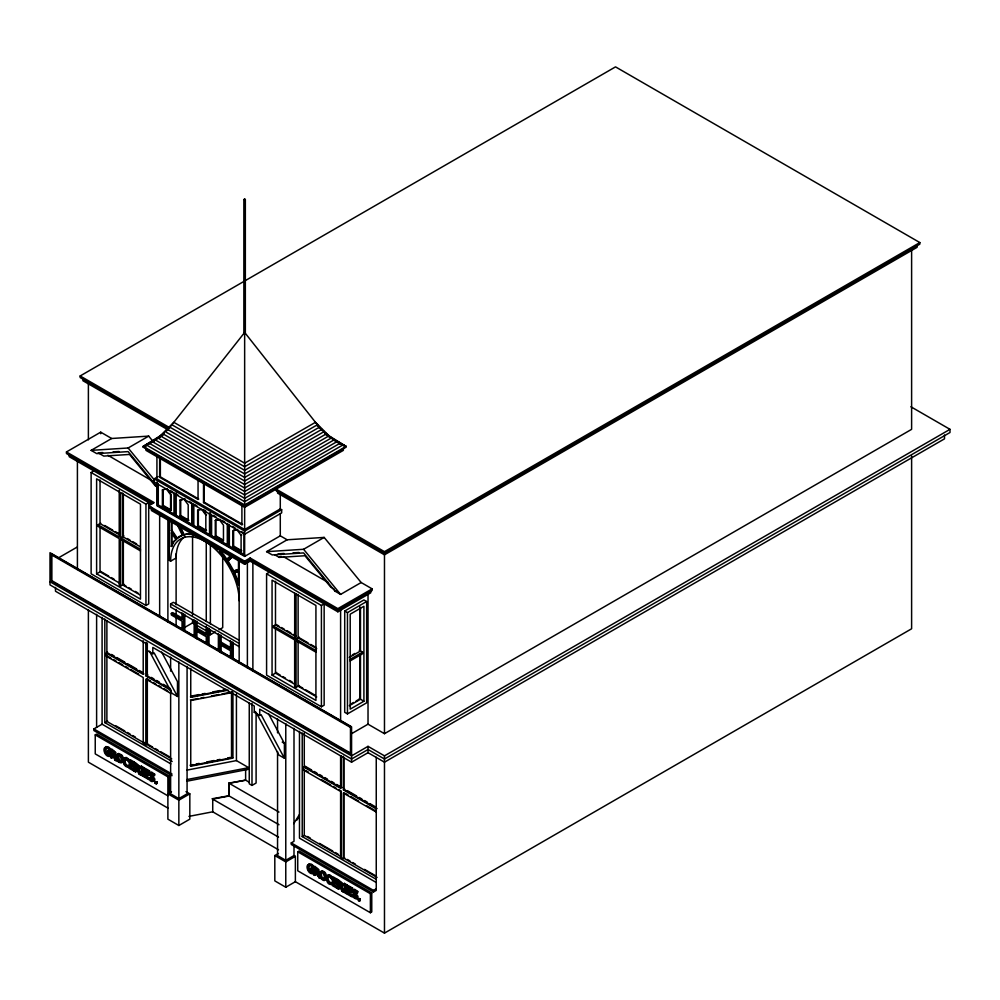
<?xml version="1.0" encoding="UTF-8"?>
<svg xmlns="http://www.w3.org/2000/svg" width="1000" height="1000" viewBox="0 0 1000 1000"><rect width="100%" height="100%" fill="white"/><g stroke="black" fill="none" stroke-linecap="round" stroke-linejoin="round"><path stroke-width="1.5" d="M320.375 873.525L320.425 872.613M149.275 773.988L149.637 772.913A3.137 1.812 60 0 1 150.688 772.663L153.688 774.75C156.05 777.837 145.538 769.6 152.575 777.463C156.55 780.9 151.213 783.662 149.225 779.362L149.225 778.025L151.45 780.35L152.9 780.4L149.275 773.988L146.075 772.025L145.113 772.588L145.113 770.375L148.55 772.362L149.5 770.85L145.15 768.337L144.188 768.888L144.188 776.938L148.55 779.463L149.5 777.95L146.075 775.975L145.113 776.525L145.113 773.538L148.312 775.387L149.275 773.875L148.312 774.425L145.113 772.588M150.225 773.425L150.6 772.35A3.137 1.812 60 0 1 151.637 772.113L154.65 774.2L154.65 775.475L153.625 775.987M353.312 890.675L353.688 889.6A3.137 1.812 60 0 1 354.725 889.35L357.738 891.45L357.738 892.725L356.7 893.238C346.838 884.912 364.95 905.713 352.3 896.612C351.225 893.125 356.788 901.1 355.875 896.25C354.55 894.513 351.275 892.725 352.725 890.15A3.137 1.812 60 0 1 353.762 889.912L356.775 892L356.775 893.275M325.538 877.262L325 878.625M151.3 773.413C150.875 776.025 157.85 779.412 153.525 781.188M117.35 755.362L118.575 753.45L121.65 754.887A3.775 2.188 60 0 1 122.975 757.05L123.462 759.837M124.138 759.287L124.95 757.638L126.538 757.525L129.362 759.762L129.362 761.05C127.737 761.562 123.45 756.25 124.125 762.113C123.525 766.562 129.338 765.25 129.362 766.737C126.025 768.662 122.825 763.838 123.112 760.763M327.212 876.538L328.025 874.887L329.625 874.762L332.45 877.013L332.45 878.3C330.925 879.425 327.287 873.363 327.163 878.562C326.825 881.275 329.75 884.925 332.45 882.7L332.45 883.975C325.075 887.588 324.338 869.15 331.488 877.562L331.488 878.85M105 748.25L105.85 746.6L108.263 746.9A6.325 3.65 60 0 1 110.075 748.388L110.538 750.2L109.5 750.7C105.075 743.062 102.713 754.938 108.688 755.425L109.65 754.862C106.425 754.8 104 747.987 107.675 747.537M308.075 865.5L308.925 863.85L311.337 864.137A6.325 3.65 60 0 1 313.163 865.638L313.625 867.45L312.587 867.95C308.163 860.3 305.788 872.188 311.775 872.675L312.738 872.113C309.625 871.825 307.312 866.188 310.325 864.7A6.325 3.65 60 0 1 312.2 866.188L312.663 868M176.575 539.1L174.112 541.4L171.312 546.45L173.425 541.788L176.575 539.1L175.05 536.875M326.325 878.737L324.7 879.95L321.65 877.837M293.788 823.612L299.413 814.55M297 820.013L298.6 817.425M168.45 429.137L244.65 332.438L320.85 429.137M326.362 435.062L346.087 446.4L244.65 504.963L143.212 446.4L160.238 435.812L173.837 422.312L244.65 463.188L315.462 422.312L329.062 435.812L346.087 446.4L346.087 447.2L244.65 505.763L143.212 447.2L143.212 446.4L162.938 435.062M320.85 871.312L322.188 870.662L324.738 872.138A3.775 2.188 60 0 1 326.05 874.3L326.488 876.112M226.287 559.8L226.975 559.412L223.75 554.7L220 550.737L219.325 551.138L226.287 559.8L230.7 555.712M226.975 559.412L230.287 556.337M238.487 559.525L238.487 569.575L233.062 571.25L227.375 561.4L232.6 556.55M227.375 561.4L233.287 556.15M153.387 441.488L164.25 433.237M243.962 199.475L245.338 199.475L245.338 333.312L244.65 333.7L243.962 333.312L243.962 199.475L245.338 199.475M168.4 428.5L80.162 377.55L80.162 375.962L615.525 66.875L919.837 242.562L919.837 244.15L384.475 553.25L276.175 490.725L276.175 489.137L384.475 551.663L919.837 242.562M243.962 333.312L245.338 333.312M152.825 503.4L66.45 453.525L66.45 451.95L100.712 432.163L111.688 438.488L148.7 436.112L153.562 442.05M157.537 487.45L128.138 451.613L96.762 453.625L91.125 450.363L111.688 438.488M91.125 450.363L128.138 447.987L148.7 436.112M91.125 472.525L145.95 504.175L148.7 502.6L148.7 603.9L145.95 605.475L91.125 573.825L91.125 472.525L93.863 470.938M167.887 430.05L165.2 431.6L244.65 477.475L324.1 431.6L321.413 430.05M162.925 434.263L160.238 435.812L244.65 484.55L329.062 435.812L325.037 433.488M162.975 434.7L157.625 437.8L244.65 488.038L331.675 437.8L324.988 433.938M161.488 436.087L146.25 444.862L244.65 501.675L343.05 444.862L329.15 436.863M143.212 447.2L148.625 444.075M151.325 442.512L154.037 440.95M156.925 454.862L156.925 478.85L244.65 529.5L280.287 508.925L281.663 509.712L281.663 512.888L244.65 534.25L154.175 482.013L154.175 478.85L158.15 476.562M159.662 477.275L160.35 476.875L198.725 499.038L198.05 499.425L159.662 477.275L159.662 458.062M123.888 584.188L120.6 586.087L119.225 585.3L119.225 538.6L97.975 526.337L97.975 524.75L100.712 523.175M171.262 510.087L170.575 510.475L162.4 505.763L162.4 489.938L163.088 489.538L163.088 505.363L171.262 510.087L171.262 494.25M51.1 554.587L51.863 554.138L351.25 726.975L350.475 727.425L51.1 554.587L51.1 581.1L350.475 753.95L350.475 727.425M162.4 489.938L167.175 488.725L164.45 489.263M58.113 558.062L77.062 547.125M157.6 505.363L158.287 504.975L174.688 514.438L174 514.825L157.6 505.363L157.6 483.2M162.4 505.763L163.088 505.363M180.037 500.112L184.8 498.913L180.037 500.112L180.037 515.938L188.2 520.65L188.2 504.825L184.112 499.3M120.6 492.675L120.6 537.812L123.888 535.913M317.462 424.725L244.65 466.763L171.838 424.725M51.1 581.1L51.863 580.662L349.9 752.725M177.887 494.913L175.375 493.462L175.375 515.625L176.062 515.225L192.45 524.688L192.45 504.012M180.037 515.938L180.712 515.538L188.888 520.262M203.525 502.6L204.213 502.2L242.6 524.362L241.912 524.75L203.525 502.6L203.525 483.387M197.662 510.288L198.35 509.888L198.35 525.725L206.513 530.438L205.825 530.837L197.662 526.112L197.662 510.288L201.75 509.475L205.825 515L205.825 530.837M96.613 573.825L140.475 599.15L140.475 504.175L96.613 478.85L96.613 573.825L100.712 571.45L108.688 576.05M177.913 526.062L182.425 535.438L179.2 536.438L176.725 538.725L171.312 530.8L172 530.4L172 521.788M171.312 546.45L171.312 532.8L172 532.4L172 546.062M334.387 439.7L244.65 491.512L154.913 439.7M205.825 515L206.513 514.612M175.375 515.625L191.762 525.087L192.45 524.688M337.2 441.512L244.65 494.938L152.1 441.512M193.137 503.713L193.137 525.875L193.825 525.487L210.212 534.95L210.212 512.788M340.087 443.237L244.65 498.338L149.213 443.237M197.662 526.112L198.35 525.725M179 525.725L183.512 535.1L187.413 533.713L189.913 533.962M215.287 520.462L219.375 519.663L223.463 525.188L223.463 541.013L215.287 536.287L215.287 520.462L218.7 519.525M190.975 532.05L191.737 534.612L192.425 534.212M193.137 525.875L209.525 535.337L210.212 534.95M210.9 513.975L210.9 536.138L211.588 535.737L227.987 545.2M169.262 519.012L169.262 560.363L170.625 561.163L176.112 558A48.463 27.975 60 0 1 184.925 536.587M215.287 536.287L215.975 535.9L222.975 539.938M237 529.837L237.688 529.438L233.6 530.25L233.6 546.075L241.775 550.788L241.088 551.188L232.913 546.475L232.913 530.638L237 529.837L241.088 535.363L241.088 551.188M154.175 478.85L244.65 531.087L281.663 509.712M241.088 535.363L241.775 534.963M228.663 546.388L229.35 546L244.65 554.825L243.962 555.225L228.663 546.388L228.663 524.237M232.913 546.475L233.6 546.075M156.925 482.013L156.925 505.763L244.65 556.413L280.287 535.837L287.15 539.788L324.15 537.413L361.163 582.525L372.137 588.862L372.137 590.438L337.863 610.225L250.138 559.575L244.65 562.737L148.7 507.337M239.225 646.663L170.625 607.062L170.625 603.9L173.375 602.312L239.275 640.362M66.45 451.95L154.175 502.6L148.7 505.763L244.65 561.163L250.138 557.987L337.863 608.638L372.137 588.862M151.438 507.337L151.438 510.513L244.65 564.325L250.138 561.163L337.863 611.812L370.763 592.812L370.763 590.7M361.163 582.525L340.6 594.4L334.963 591.138L303.587 552.913L272.225 554.925L266.588 551.663L287.15 539.788M233.062 571.25L239.163 569.188M233.9 572.987L238.487 571.575L238.487 585.237L233.9 572.987L238.025 571.538M182.05 628.787L182.05 621.175L171.312 614.975L171.312 613.387L172.688 612.6L182.075 618.025M106.888 620.487L106.888 652.575L107.575 652.175M107.575 655.337L106.888 655.738L106.888 721.425L143.9 742.788L144.588 742.4M274.725 554.788L279.25 557.388L281.075 556.337M266.588 551.663L303.587 549.288L324.15 537.413M266.588 573.825L321.413 605.475L324.15 603.9L324.15 705.2L321.413 706.775L266.588 675.125L266.588 573.825L269.325 572.238M184.775 627.388L192.562 622.888L206.388 630.875M195.525 620.65L195.525 628.962L196.9 628.162L206.3 633.587M147.325 650.588L152.812 653.763L154.175 652.962L177.488 696.488L172 693.325L149.425 651.162M208.325 633.575L210.375 634.763L215.312 631.912M219.013 629.775L222.712 627.638L222.712 555.85M145.95 642.312L145.95 675.913L147.787 674.862M219.75 634.625L219.75 642.938L221.112 642.15L230.512 647.575M172.062 775.675L93.863 730.525L93.863 728.938L102.088 724.2L170.85 763.9M104.825 619L104.825 722.613L107.575 721.025M299.35 685.487L296.05 687.387L294.662 686.587L294.662 639.913L273.438 627.663L273.438 626.05L276.175 624.475L278.837 626M334.963 591.138L336.325 590.35M167.887 795.825L95.237 753.888L95.237 734.887L96.613 734.1L169.262 776.05L169.262 793.575M296.05 593.975L296.05 639.113L299.35 637.212M344.712 611.013L363.913 599.938L366.65 601.525L366.65 702.825L347.463 713.9L344.712 712.325L344.712 611.013L347.463 612.6L366.65 601.525M109.588 750.75L110.538 748.9M109.65 752.788L108.688 753.337L107.088 751.475L108.038 750.913L110.575 752.375L110.575 755.888C105.337 759.3 100.525 745.375 107.3 747.45A6.325 3.65 60 0 1 109.113 748.938L109.588 749.463M111.7 758.188L111.7 754.987L112.662 754.438L112.662 757.638L110.775 757.65L110.775 749.6L111.737 749.05L115.887 752.575L115.712 755.013L113.7 755.837L116.175 760.775L117.137 760.212L114.65 755.275M107.088 751.475L109.612 752.925L110.575 752.375M111.7 754.1C114.925 756.975 114.637 751.137 111.7 751.05L111.7 754.1L112.662 753.538L114.488 754.388M111.7 754.987L113.725 755.05L112.662 754.438M110.775 757.65L111.737 757.1M112.762 755.6L114.975 760.075L115.938 759.525L114.275 756.162M143.212 640.725L143.212 674.338L106.2 652.962L106.2 656.137L143.212 677.5L143.212 743.188L145.95 744.775L147.787 743.713M272.062 675.125L315.925 700.45L315.925 605.475L272.062 580.15L272.062 675.125L276.762 672.412M128.412 761.612L129.362 759.762M130.238 767.775L134.6 770.3L133.637 770.85L129.275 768.337L129.275 760.275L130.238 759.725L134.6 762.25L134.6 763.2L133.637 763.75L130.2 761.762L130.2 763.975L133.4 765.825L134.362 765.263L133.4 766.775L130.2 764.925L130.2 767.913M128.338 761.562L129.362 761.05M130.2 763.975L131.163 763.425L134.362 765.263M129.275 760.275L133.637 762.8L134.6 762.25M130.2 764.925L131.163 764.375L131.163 767.362L134.6 769.35L133.637 770.85M135.588 771.975L135.588 768.775L137.6 768.825L136.537 768.225L136.537 771.425L134.65 771.438L134.65 763.388L135.612 762.837L139.762 766.35L139.588 768.8L137.575 769.625L140.05 774.562L141.012 774L138.537 769.062M129.275 768.337L131.163 767.362M135.588 764.837C138.525 764.925 138.8 770.763 135.588 767.887L135.588 764.837L136.537 764.287L138.9 766.375M135.588 767.887L138.613 768.112M140.338 773.9L141.225 774.412L141.225 768L140.338 766.663L141.3 766.112L144 767.675L143.038 769.05L142.15 768.538L142.15 774.95L144 774.9L144 775.725L143.038 776.287L140.338 774.725L141.3 773.337M140.338 767.487L142.188 767.45M134.65 771.438L136.537 771.425M140.338 766.663L143.038 768.225L144 767.675M136.637 769.388L138.85 773.863L141.012 774M140.338 774.725L141.3 774.163M142.15 774.95L144 774.9M144.188 768.888L148.55 771.413L149.5 770.85M352.312 654.9L354.812 653.462M152.812 653.763L152.812 647.425L254.25 705.987L254.25 712.325L255.613 711.525M349.263 657.463L360.475 650.987L360.475 607.4M144.188 776.938L145.15 776.388M350.075 659.362L362.537 652.175L362.537 653.75L350.075 660.95M153.688 774.75L154.65 774.2M153.562 780.1L150.25 777.513L148.55 778.512L148.55 779.463M254.25 712.325L259.725 715.487L261.1 714.7L284.4 758.225L278.925 755.062L256.35 712.887M155.087 781.7L157.175 781.787L157.175 783.325L156.213 783.888L155.087 783.238L155.087 781.7L157.175 781.787M155.087 783.238L157.175 783.325M95.237 734.887L167.887 776.838L169.262 776.05M171.488 791.762L167.887 793.838L178.85 800.175L189.825 793.838L189.825 819.163L178.85 825.5L167.887 819.163L167.887 776.838M170.625 689.788L170.625 793.838L178.85 798.587L187.075 793.838L187.075 666.375M351.075 703.9L353.562 702.463M356.062 701.025L358.55 699.587M349.263 705.738L360.475 699.262L360.475 654.125M363.913 701.237L350.2 709.15L350.2 614.188L363.913 606.275L363.913 701.237L359.212 698.525M249.25 703.2L249.25 783.825L251.988 785.413L256.1 783.037L256.1 712.788M351.05 733.988L368.025 724.188L384.475 733.688L911.612 429.338L911.612 248.875M944.513 435.037L944.513 438.837L384.475 762.175L368.025 752.688L351.575 762.175L351.575 726.787L50 552.688L50 584.9L351.575 759.013L368.025 749.513L384.475 759.013L950 432.512L950 429.338L384.475 755.85L368.025 746.35L351.575 755.85L50 581.737M344.038 757.4L344.038 789.488L344.712 789.087M376.25 757.225L376.25 890.387L373.5 891.975L291.262 844.488L291.262 842.9L294 841.325L294 728.312M302.225 732.962L302.225 836.575L304.413 835.312M911.612 455.962L911.612 628.775L384.475 933.125L295.375 881.688L285.775 887.225L274.812 880.888L274.812 855.562L278.463 853.462M297.738 851.8L299.113 851.012L371.763 892.962L371.763 911.95L370.387 912.738L297.738 870.8L297.738 851.8L370.387 893.75L371.763 892.962M277.55 751.513L277.55 855.562L285.775 860.312L294 855.562L295.375 856.363L295.375 881.688M274.812 855.562L285.775 861.9L295.375 856.363M312.663 866.7L313.625 866.15M313.65 869.625L311.775 870.588L310.163 868.713L311.125 868.162L313.65 869.625L313.65 873.138C308.412 876.538 303.6 862.625 310.387 864.7M314.788 875.438L314.788 872.237L315.837 872.85L315.75 874.887L313.863 874.9L313.863 866.85L314.812 866.3L318.975 869.812L318.788 872.262L316.775 873.075L319.262 878.012L320.213 877.463L317.738 872.525M310.163 869.663L311.125 868.162M314.788 871.338C318 874.225 317.725 868.388 314.788 868.3L314.788 871.338L317.825 871.575M316.8 872.288L315.837 872.85L319.262 878.012M313.863 874.9L315.75 874.887M344.038 792.65L344.038 858.337L344.712 857.938M331.488 877.562L332.45 877.013M336.712 888.1L332.35 885.575L332.35 877.525L333.312 876.975L337.675 879.488L337.675 880.438L336.712 881L333.288 879.013L333.288 881.225L336.488 883.062L337.438 882.513L336.488 884.025L333.288 882.175L333.288 885.163L334.237 884.613L337.675 886.587L336.712 888.1L337.675 887.537M331.413 878.812L332.45 878.3M333.288 879.013L334.237 878.462L334.237 880.662L337.438 882.513M333.288 881.225L334.237 880.662M332.35 877.525L336.712 880.05L337.675 879.488M333.288 882.175L334.237 881.625L334.237 884.613M338.663 889.225L338.663 886.025L339.725 886.637L339.625 888.662L337.738 888.688L337.738 880.638L338.7 880.075L342.85 883.6L342.675 886.038L340.65 886.862L343.137 891.8L344.1 891.25L341.613 886.312M338.663 885.125C341.887 888.012 341.6 882.175 338.663 882.087L338.663 885.125L339.625 884.575L341.45 885.425M343.413 891.15L344.312 891.663L344.312 885.25L343.413 883.913L344.375 883.363L347.088 884.925L346.125 886.3L345.238 885.788L345.238 892.188L347.088 892.15L347.088 892.975L346.125 893.525L343.413 891.963L344.375 890.588M343.413 884.737L345.262 884.7M337.738 888.688L338.7 888.138M345.238 885.788L347.088 885.75M343.413 883.913L346.125 885.475L347.088 884.925M347.262 886.137L348.225 885.588L352.587 888.1L351.625 889.6L348.188 887.625L348.188 889.825L351.388 891.675L352.35 891.125L351.388 892.625L348.188 890.788L348.188 893.775L351.625 895.75L351.625 896.7L347.262 894.188L347.262 886.137L351.625 888.65L352.587 888.1M339.725 886.637L341.938 891.112L344.1 891.25M343.413 891.963L344.375 891.413M348.188 889.825L349.15 889.275L352.35 891.125M345.238 892.188L347.088 892.15M348.188 890.788L349.15 890.225L349.15 893.213L352.587 895.2M347.262 894.188L348.225 893.637M348.188 893.775L349.15 893.213M356.775 892L357.738 891.45M351.625 895.75L353.325 894.762L356.65 897.35M358.175 898.95L360.25 899.038L360.25 900.575L359.288 901.137L358.175 900.487L358.175 898.95L360.25 899.038M291.262 842.9L373.5 890.387L376.25 888.812M150.9 442.975L143.212 446.4L145.95 446.4M129.3 765.413C123.112 767.075 124.712 753.138 129.288 761.012M182.025 535.375L177.413 538.325L172 530.4M183.512 535.1L186.725 534.113L190.475 534.487L189.638 531.675M191.637 696.012L199.137 694.575M202.138 694L205.138 693.425M212.638 691.975L220.138 690.537M223.137 689.963L226.137 689.375M190.45 696.838L226.438 689.912M228.25 690.15L190.75 697.362L190.75 668.337M190.45 700L197.95 698.562M200.95 697.987L203.95 697.4M211.45 695.962L218.938 694.525M221.938 693.938L229.438 692.5M190.138 765.163L193.137 764.587M196.137 764L199.137 763.425M206.637 761.988L214.137 760.537M217.138 759.963L220.138 759.388M227.638 757.95L230.637 757.362M190.45 765.688L232.438 757.613L232.438 691.925M232.75 758.138L190.75 766.225L190.75 700.537L232.75 692.45L232.75 758.138L231.525 756.012L231.525 691.862M187.075 770.1L236.425 760.6L248.688 767.675L248.688 769.262L187.075 781.175L187 779.55L248.688 767.675M188.962 816.375L212.725 811.812L278.538 849.8M278.988 824.737L228.85 795.8L228.85 783.138L245.625 780.15L249.375 782.312M228.85 795.8L212.075 798.775L278.538 837.138M322.488 871.663C312.288 871.038 328.2 889.525 325.1 874.85A3.775 2.188 60 0 0 323.775 872.7C320.075 869.538 320.788 878.988 324.325 878.875M329.438 875.713C326.325 877.15 328.95 883.925 332.45 882.7M102.625 452.537L98.138 452.825L103.787 456.087L129.5 454.438L155.225 485.788L157.487 487.088M113.075 451.875L119.05 451.488M278.075 553.837L284.05 553.462M293.012 552.888L298.988 552.5M279.25 557.388L304.962 555.737L330.688 587.087L334.075 589.05M113.7 755.837L115.05 755.062L114.925 753.125L110.775 749.6M137.575 769.625L138.925 768.85L138.812 766.912L134.65 763.388M316.775 873.075L318.125 872.312L318.012 870.375L313.863 866.85M340.65 886.862L342 886.1L341.887 884.163L337.738 880.638M356.613 898.438C361.887 896.95 350.887 890.9 355.725 890.688M129.362 766.737L127.2 766.175M110.575 755.888L108.925 755.575M313.65 873.138L312.625 873M191.737 534.612L195.487 534.975M121.025 762.562L122.975 762.062L123.338 759.125L124.438 757.975L128.412 760.312M331.525 883.9L328.488 881.787M338.4 442.975L346.087 446.4M910.888 406.763L950 429.338M316.887 425.55L319.562 427.088L244.65 470.337L169.737 427.088M319.125 427.85L321.788 429.387L244.65 473.913L167.512 429.387M323.85 432.2L326.538 433.75L244.65 481.025L162.775 433.75M335.262 440.95L344.738 446.413M80.162 375.962L169.737 427.688M167.1 429.325L82.9 380.712L82.9 378.612M170.212 490.487L172.738 491.938M189.237 501.475L191.762 502.925L191.762 525.087M194.4 504.45L196.925 505.9M203.225 509.538L205.75 511M213.425 515.425L215.95 516.888M222.25 520.525L224.775 521.987M232.488 526.438L235.037 527.913M241.412 531.587L243.962 533.062L243.962 555.225M107.85 455.262L154.012 481.925M283.3 556.562L328.15 582.463M210.9 536.138L227.3 545.6L227.3 523.438M151.525 504.225L69.188 456.688L69.188 454.588M359.25 650.275L362.537 652.175M104.7 525.475L112.675 530.075M115.325 531.6L119.312 533.9M127.325 538.525L129.975 540.062M132.637 541.6L136.613 543.9M281.488 627.537L284.15 629.075M286.8 630.6L290.788 632.9M293.438 634.438L296.1 635.975M298.8 637.525L308.087 642.9M310.75 644.425L316.062 647.5M119.95 535.062L100.037 523.562L100.037 479.988M139.913 546.587L122.65 536.625L122.65 493.05M295.413 636.362L275.487 624.862L275.487 581.287M316.7 648.662L298.113 637.925L298.113 594.35M97.975 524.75L119.225 537.025L119.225 490.325M120.6 537.812L140.512 549.312M273.438 626.05L294.688 638.325L294.688 593.188M296.05 639.113L315.975 650.612M140.512 550.9L120.6 539.4L120.6 586.087M315.975 652.2L296.05 640.7L296.05 687.387M170.625 603.9L239.225 643.5M111.337 577.587L114 579.113M125.988 586.038L123.338 584.513L123.338 539.375M128.65 587.575L131.3 589.113M135.287 591.413L137.95 592.938M277.5 673.512L280.163 675.05M282.812 676.587L285.475 678.112M289.462 680.413L292.113 681.95M298.8 685.812L302.775 688.112M305.438 689.638L314.725 695.013M119.95 583.35L100.037 571.85L100.037 526.712M139.913 594.875L122.65 584.9L122.65 539.763M295.413 684.65L275.487 673.15L275.487 628.013M316.7 696.938L298.113 686.2L298.113 641.062M171.312 613.387L182.05 619.587L182.05 612.863M195.525 628.962L206.262 635.163L206.262 626.138M219.75 642.938L230.487 649.137L230.487 640.825M147.325 644.262L55.487 591.237L55.487 587.438M351.575 762.175L259.725 709.15L259.725 715.487M282.213 742.125L284.4 743.4L284.4 758.225M111.538 654.463L114.188 655.987M116.825 657.513L124.75 662.1M127.4 663.625L136.65 668.962M139.3 670.487L141.938 672.013M151.287 677.412L153.938 678.938M156.575 680.462L159.225 681.988M163.188 684.287L169.8 688.1M304.962 766.137L311.575 769.95M314.212 771.475L316.863 773M319.5 774.538L322.15 776.062M324.787 777.588L327.438 779.112M331.4 781.4L334.05 782.925M336.688 784.45L341.975 787.5M347.362 790.612L356.613 795.962M359.263 797.487L361.9 799.013M364.55 800.537L367.188 802.062M369.837 803.587L375.112 806.637M106.888 652.575L143.9 673.938M170.438 689.262L146.637 675.525L146.637 643.438M344.038 789.488L377.075 808.562M145.95 675.913L171.075 690.413M376.388 808.962L343.35 789.875L343.35 756.275M108.212 656.5L110.85 658.025M113.5 659.55L116.137 661.075M118.787 662.6L122.75 664.887M125.388 666.425L128.038 667.95M130.675 669.475L138.613 674.05M150.6 680.975L146.637 678.688L146.637 744.375L171.75 758.875M153.25 682.5L155.887 684.025M158.537 685.55L161.175 687.087M163.825 688.612L167.787 690.9M305.6 770.462L308.25 771.988M321.463 779.625L330.712 784.963M333.363 786.488L336 788.012M338.65 789.538L341.287 791.062L341.287 856.75L304.275 835.387L304.275 769.7M345.35 793.413L348 794.938M350.637 796.462L358.575 801.05M366.5 805.625L375.75 810.962M171.075 693.587L145.95 679.087L145.95 744.775M376.388 812.125L343.35 793.05L343.35 858.737L340.6 857.15L340.6 791.462L303.587 770.1L303.587 766.925L340.6 788.3L340.6 756.213M228.85 783.138L278.988 812.075M115.5 725.612L124.75 730.95M127.4 732.475L130.037 734M132.688 735.525L135.325 737.05M148.65 744.737L152.613 747.038M155.25 748.562L157.9 750.088M160.538 751.612L169.8 756.95M307.613 836.513L310.25 838.05M319.5 843.388L332.725 851.012M335.363 852.537L338.013 854.075M347.362 859.463L350 861M352.65 862.525L355.288 864.05M364.55 869.388L375.112 875.5M344.038 858.337L377.075 877.412M104.825 722.613L172.162 761.488M302.225 836.575L376.287 879.338M376.337 882.525L299.475 838.162L299.475 731.338M93.863 728.938L172.062 774.087M185.987 791.625L189.825 793.838M132.312 761.875L134.6 763.2M144 768.5L143.112 767.987L143.112 774.388M146.075 769.825L149.5 771.8M352.587 889.05L349.15 887.075L349.15 889.275M110.463 750.15L108.15 747.75M132.225 764.987L134.362 766.225M149.275 774.825L146.075 772.975L146.075 775.975M335.312 882.237L337.438 883.462M350.225 890.85L352.35 892.075M310.163 868.713L312.688 870.175L312.688 873.688M150.25 777.513L151.175 779.837M353.263 894.725L353.263 896.062M128.338 765.975L128.412 767.288M331.425 883.213L331.488 884.538M142.2 774.688L144 775.725M145.113 776.525L149.5 778.9M333.312 885.025L336.712 887.15M345.275 891.938L347.088 892.975M359.137 899.938L360.25 900.575M114.975 760.075L116.175 760.775M138.85 773.863L140.05 774.562M341.938 891.112L343.137 891.8M168.038 808.162L88.387 762.188L88.387 609.612M151.762 780.312L152.475 780.763M311.337 872.487L309.413 870.8M340.538 882.062L341.987 883.625M316.663 868.275L317.962 869.513M113.588 751.038L115.025 752.588M323.462 872.038L325 873.763M311.225 865L312.013 865.562M330.288 875.987L331.012 876.525M325.05 433.237L337.125 442.413M107.55 754.775L106.325 753.55M126.55 765.725L125.412 764.538M119.7 761.8L118.575 760.6M354.275 893.125L354.913 893.775M151.188 775.875L151.838 776.525M215.238 546.825L218.05 549.8M303.587 549.288L340.6 594.4M128.138 447.987L154.438 480.037M331.587 877.138L332.375 878.263M220.062 519.263L221.688 521.475M204.062 511.287L205.7 513.5M167.987 489.837L170.438 493.15M166.488 489.125L170.575 494.65L170.575 510.475M228.062 561L233.75 570.85M171.312 532.8L175.9 539.5M121.925 756.513C114.812 748.913 121 768.65 122.463 758.512M268.6 713.875L284.4 743.4M161.675 652.15L177.488 681.663L177.488 696.488M341.238 887.2L342.887 890.55M317.35 873.413L319.012 876.775M138.15 769.95L139.812 773.312M234.587 572.6L238.325 582M180.325 526.675L184.188 534.712M179.887 528.35L181.812 532.362M105.463 751.988L105.85 752.8M124.95 763.825L124.3 762.138M118.125 759.862L117.35 757.25M353.425 891.575L353.762 892.4M150.35 774.325L150.688 775.15M327.388 879.388L327.663 880.263M320.85 876.3L320.425 874.5M325.538 875.763L325.575 876.538M917.1 245.2L917.1 247.312L384.475 554.825L277.55 493.1L277.55 490.988M384.475 551.663L384.475 733.688M384.475 755.85L384.475 933.125M373.5 890.387L373.5 891.975M370.387 893.75L370.387 912.738M368.025 592.775L368.025 724.188M368.025 746.35L368.025 752.688M359.8 607.013L359.8 650.588M359.8 653.725L359.8 698.863M359.137 898.388L359.288 901.137M351.625 888.65L351.625 889.6M351.388 891.675L351.388 892.625M347.463 612.6L347.463 713.9M346.188 885.238L346.188 891.637M346.125 885.475L346.125 886.3M346.125 892.712L346.125 893.525M344.375 883.363L344.375 884.188M343.35 448.25L343.35 450.363L244.65 507.337L145.95 450.363L145.95 448.25M341.287 755.825L341.287 787.9L304.275 766.538L304.275 732.925M340.6 610.15L340.6 721.462M337.863 608.638L337.863 611.812M336.712 880.05L336.712 881M336.488 883.062L336.488 884.025M321.413 605.475L321.413 706.775M315.75 867.75L315.75 870.788M311.775 870.588L311.775 872.675M294 845.725L294 855.562M285.775 723.65L285.775 860.312M285.775 861.9L285.775 887.225M280.287 493.1L280.287 508.925M280.287 513.575L280.287 535.837M277.55 718.9L277.55 732.887M252.875 562.612L252.875 670.825M251.988 703.275L251.988 785.413M250.138 557.987L250.138 561.163M247.387 562.663L247.387 667.8M245.625 768.9L245.625 780.15L229.175 783.312L229.175 795.975L212.725 799.15L212.725 811.812M244.65 199.088L244.65 529.5M244.65 531.087L244.65 556.413M244.65 561.163L244.65 564.325M241.912 505.55L241.912 524.75M239.163 561.013L239.163 663.05M236.425 694.038L236.425 760.6M233.225 642.35L233.225 659.038M232.138 692.925L232.138 757.075M231.863 641.625L231.863 658.312M230.487 656.787L230.487 650.725L219.75 644.525L219.75 652.113M229.35 525.312L229.35 546M221.112 635.225L221.112 642.15M221.112 645.25L221.112 652.837M218.375 633.837L218.375 650.525M215.975 520.075L215.975 535.9M211.588 515.062L211.588 535.737M210.375 544.25L210.375 623.837M210.375 630.075L210.375 634.763M209.525 513.188L209.525 535.337M209.013 628.362L209.013 645.05M207.638 627.638L207.638 644.325M206.262 541.825L206.262 621.462M206.262 642.812L206.262 636.737L195.525 630.538L195.525 638.125M204.213 482.987L204.213 502.2M198.05 480.225L198.05 499.425M196.9 621.237L196.9 628.162M196.9 629.75L196.9 638.85M194.163 619.862L194.163 636.538M193.825 504.8L193.825 525.487M192.562 536.312L192.562 615.163M192.562 619.8L192.562 622.888M184.788 614.388L184.788 631.062M183.425 613.663L183.425 630.337M180.712 499.712L180.712 515.538M178.85 661.925L178.85 798.587M178.85 800.175L178.85 825.5M176.062 493.062L176.062 515.225M176.112 553.763L176.112 604.775M176.112 609.412L176.112 626.425M174 492.675L174 514.825M171.312 522.188L171.312 530.8M170.625 657.175L170.625 671.15M167.887 519.862L167.887 621.9M160.35 459.15L160.35 476.875M159.662 515.112L159.662 617.15M158.287 484.288L158.287 504.975M156.213 782.337L156.213 783.888M148.55 771.413L148.55 772.362M148.312 774.425L148.312 775.387M147.325 643.05L147.325 675.125M147.325 678.288L147.325 743.975M145.95 504.175L145.95 605.475M143.038 768.225L143.038 769.05M143.038 775.462L143.038 776.287M141.3 766.112L141.3 766.938M136.537 764.287L136.537 767.325M133.637 762.8L133.637 763.75M133.4 765.825L133.4 766.775M131.163 761.213L131.163 763.425M123.338 494.2L123.338 536.225M109.612 752.925L109.612 756.45M108.688 753.337L108.688 755.425M108.038 750.913L108.038 751.862M102.088 617.375L102.088 724.2M100.712 432.163L100.712 433.738M96.613 614.35L96.613 727.362M88.387 382.275L88.387 439.837M77.412 459.75L77.412 569.513M51.863 554.138L51.863 580.662M170.625 561.163A48.463 27.975 60 0 1 204.9 541.375A48.463 27.975 60 0 1 239.163 600.725M121.538 759.837C115.812 769.412 116.65 744.587 121.538 759.837M324.613 877.087C318.9 886.663 319.738 861.838 324.613 877.087M116.388 755.913C114.225 762.412 125.45 766.425 122.013 757.613A3.775 2.188 60 0 0 120.7 755.45L117.613 754L116.388 755.913"/></g></svg>
